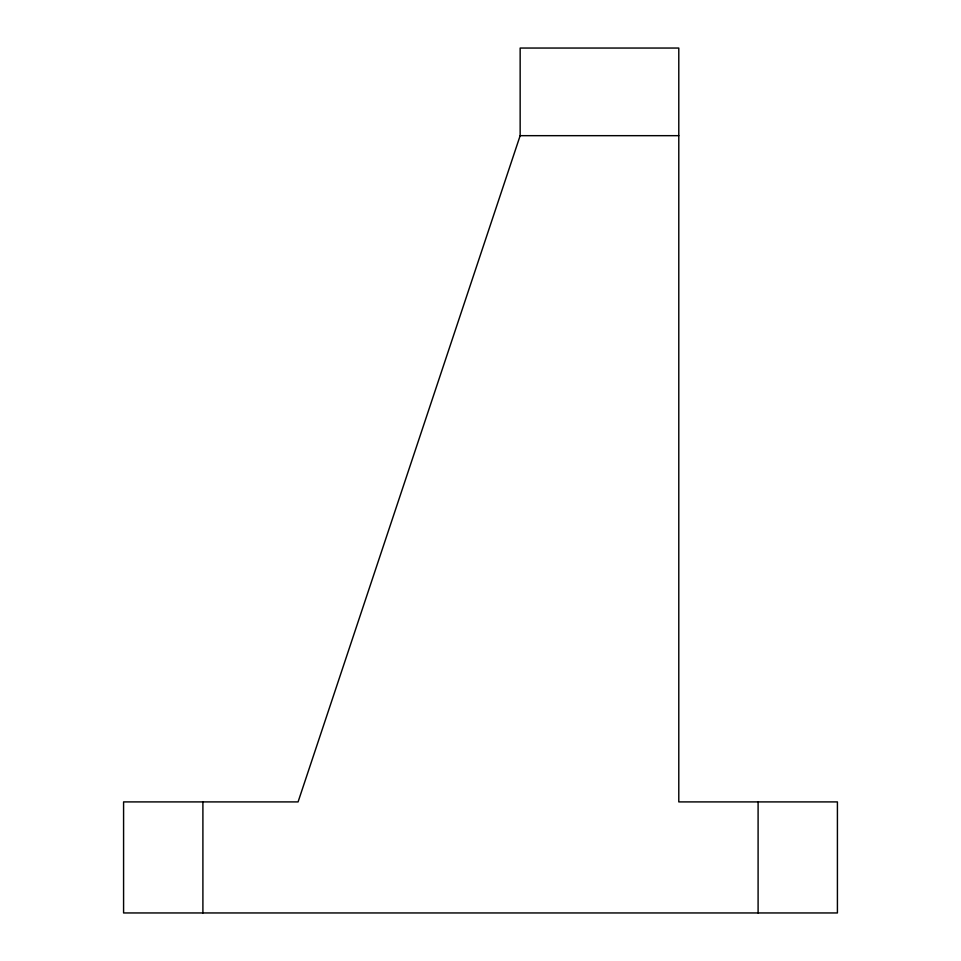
<?xml version="1.0" encoding="UTF-8"?>
<svg xmlns="http://www.w3.org/2000/svg" width="961" height="961" viewBox="0 0 961 961"><rect width="100%" height="100%" fill="white"/><g stroke="black" fill="none" stroke-linecap="round" stroke-linejoin="round"><path stroke-width="1.44" d="M520.153 135.669L298.078 801.906L123.585 801.906L123.585 912.95L837.415 912.95L837.415 801.906L678.79 801.906L678.79 48.05L520.153 48.05L520.153 135.669L678.79 135.669M758.097 801.906L758.097 912.95M202.903 801.906L202.903 912.95"/></g></svg>
